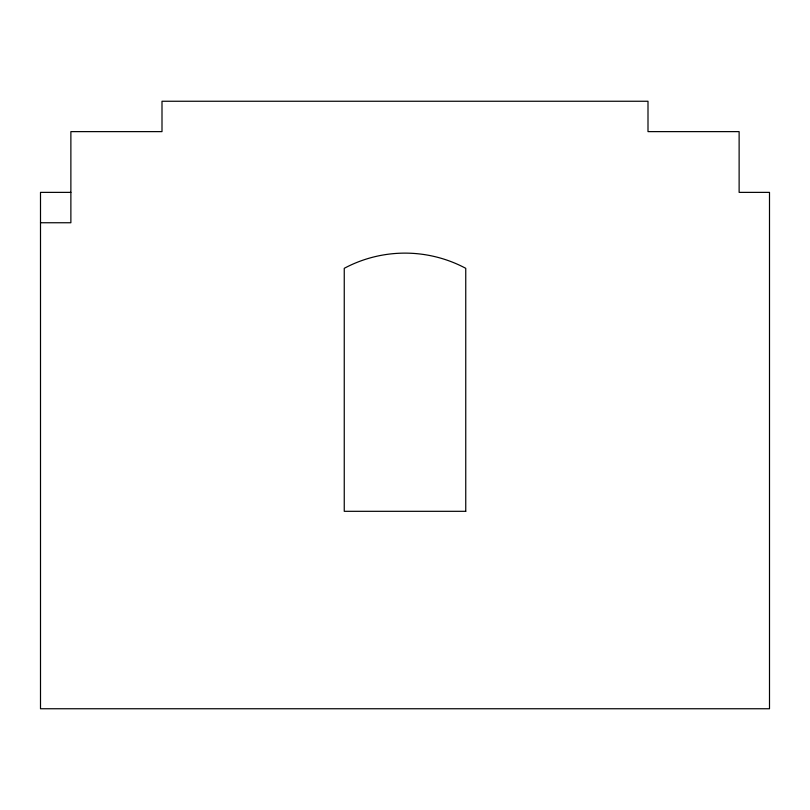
<?xml version="1.0" encoding="UTF-8"?>
<svg xmlns="http://www.w3.org/2000/svg" width="810" height="810" viewBox="0 0 810 810"><rect width="100%" height="100%" fill="white"/><g stroke="black" fill="none" stroke-linecap="round" stroke-linejoin="round"><path stroke-width="1.21" d="M70.875 192.375L40.5 192.375L40.5 708.75L769.5 708.75L769.5 192.375L739.125 192.375L739.125 131.625L648 131.625L648 101.25L162 101.25L162 131.625L70.875 131.625L70.875 222.75L40.5 222.75M465.75 511.312L344.25 511.312L344.25 268.312A129.094 129.094 0 0 1 465.75 268.312L465.75 511.312"/></g></svg>
